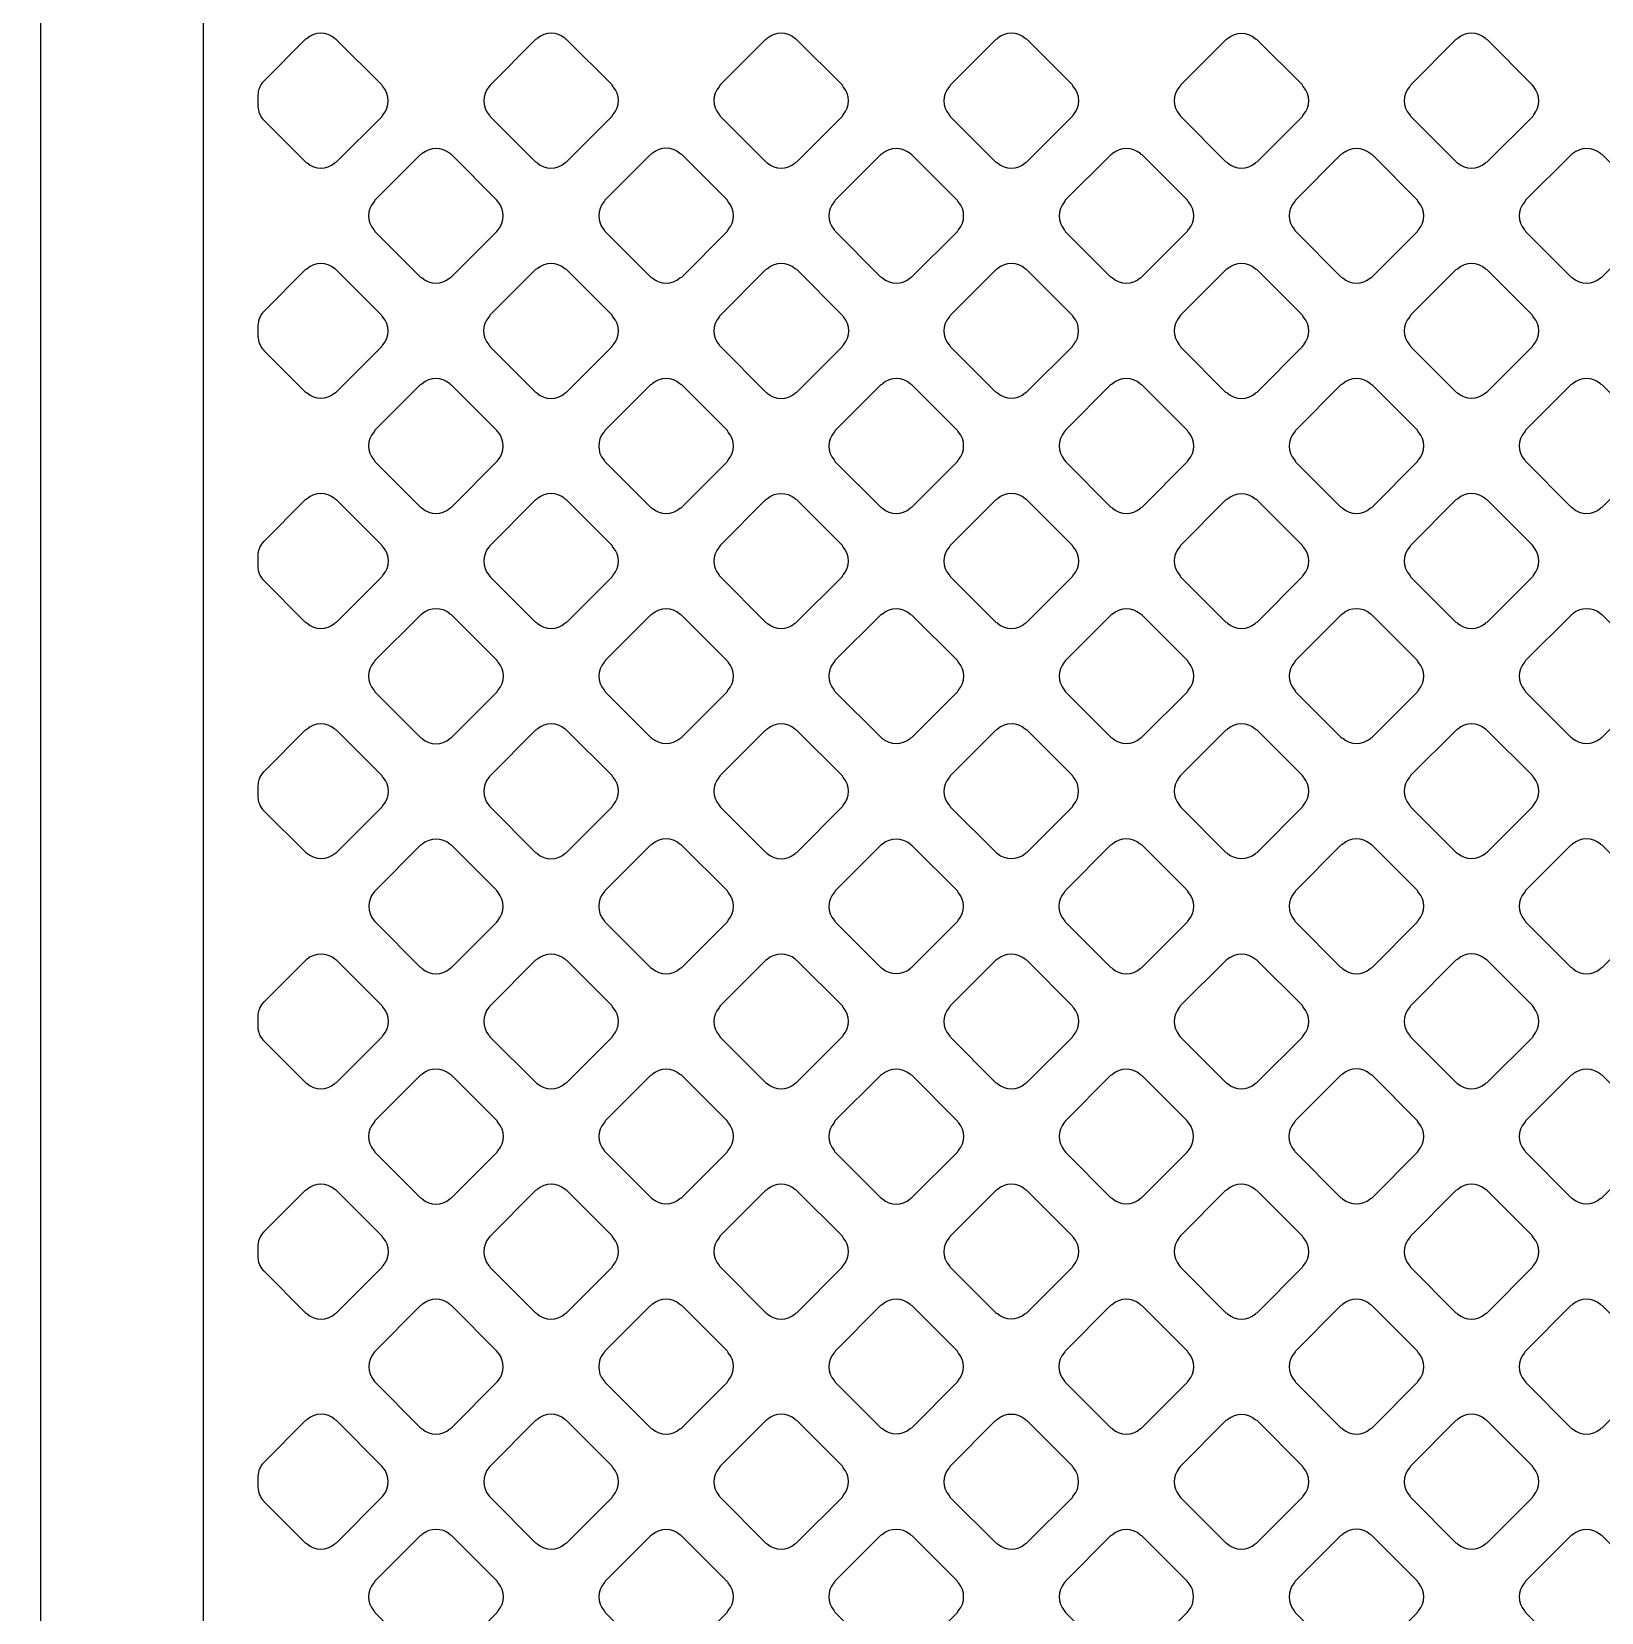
# Model space of a CAD drawing. Extents: x 0 to 248, y 0 to 175.
# Drawn here: x 88.775 to 90.245, y 147.941 to 149.421 of the extents above; entities that cross this region are included whole.
import ezdxf

# ---------------------------------------------------------------- set-up
doc = ezdxf.new("R2010")
doc.units = 0
doc.layers.add('gbr-dxf', color=7, linetype='Continuous')

msp = doc.modelspace()

# ---------------------------------------------------------------- linework, layer by layer
at = {"layer": 'gbr-dxf', "linetype": 'Continuous'}
for points in [[(92.4568, 139.2832, 0.121503), (90.8736, 141.9041, -0.008636), (90.872, 141.9058), (89.1955, 143.582, -0.008712), (89.1938, 143.5837, -0.198755), (86.6473, 149.73, -0.011889)], [(86.7997, 149.7335, 0.198929), (89.3032, 143.6898, -0.008685), (89.3049, 143.6882), (90.9814, 142.0119, -0.008773), (90.983, 142.0102, -0.121503), (92.603, 139.3263, -0.017805)], [(92.791, 139.3798, 0.121763), (91.1195, 142.1497, -0.008691), (91.1179, 142.1514), (89.279, 143.9902, -0.008915), (89.2774, 143.9919, -0.198702), (86.9933, 149.5055, -0.011933)], [(87.1457, 149.509, 0.198897), (89.3868, 144.098, -0.008509), (89.3884, 144.0964), (91.2273, 142.2575, -0.008751), (91.2289, 142.2558, -0.121762), (92.9373, 139.4227, -0.017203)], [(93.1142, 139.4709, 0.122078), (91.3569, 142.3872, -0.008495), (91.3554, 142.3888), (89.5165, 144.2277, -0.008901), (89.5148, 144.2294, -0.198823), (87.3288, 149.5094, -0.007746)], [(87.4812, 149.5075, 0.198838), (89.6243, 144.3355, -0.008522), (89.6258, 144.3339), (91.4647, 142.495, -0.008926), (91.4664, 142.4932, -0.121858), (93.2587, 139.5196, -0.022069)], [(93.47, 139.5743, 0.12221), (91.6203, 142.6472, -0.008815), (91.6186, 142.6488), (89.7781, 144.4893, -0.01398), (89.7753, 144.4922, -0.198689), (87.6987, 149.5077, -0.007704)], [(87.8511, 149.5097, 0.198911), (89.8859, 144.5971, -0.013711), (89.8887, 144.5942), (91.7247, 142.7582, -0.008541), (91.7264, 142.7566, -0.122231), (93.6151, 139.6209, -0.016533)], [(88.9361, 147.8724), (88.9361, 148.2548, -0.022988), (88.9361, 148.257), (88.9361, 148.4702, -0.022988), (88.9361, 148.4724), (88.9361, 148.7323, -0.022988), (88.9361, 148.7345), (88.9361, 149.1169, -0.022988), (88.9361, 149.1191), (88.9361, 149.3322, -0.022988), (88.9361, 149.3345), (88.9361, 149.479, -0.210828)], [(88.7833, 149.4587), (88.7833, 147.8155, -0.014012), (88.7832, 147.8136, 0.046654), (88.8715, 146.8724, 0.048616), (90.2105, 144.6961), (91.9677, 142.8993, -0.019718), (91.9697, 142.8972, -0.195845), (94.1545, 137.5371, -0.014149)]]:
    msp.add_lwpolyline(points, format="xyb", dxfattribs=at)
for points in [[(88.9869, 149.3519, -0.046445), (88.987, 149.3515, 0.181593), (88.9924, 149.3385), (88.9924, 149.3385), (89.0315, 149.2995, -0.091913), (89.033, 149.2985, 0.379731), (89.059, 149.2985, -0.09572), (89.0606, 149.2995), (89.1033, 149.3421, -0.096266), (89.1042, 149.3438, 0.379731), (89.1042, 149.3697, -0.10007), (89.1032, 149.3715), (89.0607, 149.4139, -0.104442), (89.0589, 149.415, 0.379731), (89.033, 149.415, -0.09572), (89.0313, 149.414), (88.9925, 149.3751), (88.9924, 149.375, 0.104483), (88.9881, 149.368), (88.9881, 149.368, 0.070824), (88.987, 149.3625), (88.987, 149.3621, -0.046294), (88.9869, 149.3617)], [(89.2034, 149.3697, 0.379293), (89.2034, 149.3438, -0.09185), (89.2043, 149.3422), (89.247, 149.2995, -0.087978), (89.2485, 149.2986, 0.379672), (89.2745, 149.2986, -0.095612), (89.2761, 149.2996), (89.3188, 149.3423, -0.095602), (89.3198, 149.3439, 0.379293), (89.3197, 149.3698, -0.099964), (89.3187, 149.3716), (89.2761, 149.4141, -0.087978), (89.2747, 149.4151, 0.379289), (89.2487, 149.4151, -0.095866), (89.2471, 149.4141), (89.2044, 149.3714, -0.095796)], [(89.4189, 149.3439, -0.09572), (89.4199, 149.3423), (89.4626, 149.2995, -0.091913), (89.4641, 149.2986, 0.379731), (89.4901, 149.2986, -0.095865), (89.4917, 149.2996), (89.5344, 149.3422, -0.095628), (89.5353, 149.3438, 0.379731), (89.5353, 149.3698, -0.083235), (89.5344, 149.3712), (89.4915, 149.4141, -0.087639), (89.49, 149.415, 0.379731), (89.4641, 149.415, -0.09572), (89.4624, 149.4141), (89.4199, 149.3715, -0.096266), (89.4189, 149.3699, 0.379731)], [(89.6344, 149.3437, -0.095866), (89.6354, 149.3421), (89.6779, 149.2996, -0.108008), (89.6797, 149.2985, 0.379672), (89.7057, 149.2985, -0.095612), (89.7073, 149.2995), (89.75, 149.3422, -0.095602), (89.751, 149.3438, 0.379293), (89.7509, 149.3698, -0.099964), (89.7499, 149.3715), (89.7075, 149.414, -0.10399), (89.7057, 149.415, 0.379289), (89.6797, 149.415, -0.095866), (89.6781, 149.414), (89.6354, 149.3714, -0.098209), (89.6344, 149.3697, 0.379506)], [(89.8501, 149.3438, -0.09572), (89.8511, 149.3422), (89.8937, 149.2996, -0.091913), (89.8952, 149.2986, 0.379731), (89.9212, 149.2986, -0.09572), (89.9228, 149.2996), (89.9653, 149.3421, -0.096266), (89.9663, 149.3438, 0.379731), (89.9663, 149.3697, -0.10007), (89.9653, 149.3715), (89.9229, 149.4138, -0.104442), (89.9211, 149.4148, 0.379731), (89.8952, 149.4148, -0.09572), (89.8935, 149.4139), (89.8511, 149.3714, -0.096266), (89.8501, 149.3698, 0.379731)], [(90.0655, 149.3438, -0.095756), (90.0665, 149.3422), (90.1092, 149.2994, -0.091646), (90.1107, 149.2985, 0.379731), (90.1367, 149.2985, -0.09572), (90.1383, 149.2995), (90.181, 149.3421, -0.096266), (90.1819, 149.3437, 0.379731), (90.1819, 149.3697, -0.100254), (90.1809, 149.3714), (90.1382, 149.4141, -0.087638), (90.1367, 149.4151, 0.379731), (90.1108, 149.4151, -0.096265), (90.1091, 149.4141), (90.0665, 149.3714, -0.095916), (90.0655, 149.3698, 0.379731)], [(89.0956, 149.236, -0.091745), (89.0965, 149.2344), (89.1392, 149.1917, -0.087516), (89.1407, 149.1908, 0.379731), (89.1667, 149.1908, -0.09572), (89.1683, 149.1918), (89.2109, 149.2344, -0.095916), (89.2119, 149.236, 0.379731), (89.2119, 149.262, -0.103999), (89.2109, 149.2638), (89.1684, 149.3063, -0.092126), (89.1668, 149.3072, 0.379731), (89.1409, 149.3072, -0.09572), (89.1392, 149.3063), (89.0966, 149.2636, -0.095916), (89.0956, 149.2619, 0.379731)], [(89.3111, 149.262, 0.379293), (89.3111, 149.2361, -0.087748), (89.312, 149.2346), (89.3549, 149.1917, -0.08348), (89.3563, 149.1908, 0.379672), (89.3823, 149.1908, -0.095612), (89.3839, 149.1917), (89.4267, 149.2345, -0.095602), (89.4276, 149.2361, 0.379293), (89.4276, 149.2621, -0.087748), (89.4267, 149.2636), (89.3839, 149.3064, -0.092072), (89.3823, 149.3073, 0.379289), (89.3564, 149.3074, -0.095506), (89.3548, 149.3064), (89.312, 149.2637, -0.095602)], [(89.5267, 149.236, -0.091745), (89.5276, 149.2345), (89.5702, 149.1919, -0.103821), (89.572, 149.1909, 0.379731), (89.598, 149.1909, -0.096265), (89.5996, 149.1918), (89.6421, 149.2343, -0.095916), (89.6431, 149.236, 0.379731), (89.6431, 149.2619, -0.087748), (89.6422, 149.2634), (89.5994, 149.3062, -0.091964), (89.5978, 149.3072, 0.379731), (89.5719, 149.3072, -0.096265), (89.5702, 149.3062), (89.5277, 149.2637, -0.095916), (89.5267, 149.262, 0.379731)], [(89.7423, 149.2619, 0.379293), (89.7423, 149.236, -0.107999), (89.7433, 149.2341), (89.7856, 149.1919, -0.104584), (89.7874, 149.1908, 0.379672), (89.8134, 149.1908, -0.095612), (89.815, 149.1918), (89.8577, 149.2345, -0.095602), (89.8586, 149.2361, 0.379293), (89.8586, 149.262, -0.103917), (89.8576, 149.2638), (89.8153, 149.3061, -0.107817), (89.8135, 149.3072, 0.379289), (89.7875, 149.3072, -0.095506), (89.7859, 149.3062), (89.7432, 149.2636, -0.095602)], [(89.9578, 149.2361, -0.091745), (89.9587, 149.2345), (90.0015, 149.1917, -0.087516), (90.003, 149.1908, 0.379731), (90.029, 149.1908, -0.09572), (90.0306, 149.1918), (90.0731, 149.2343, -0.096266), (90.0741, 149.2359, 0.379731), (90.0741, 149.2619, -0.103612), (90.0731, 149.2637), (90.0305, 149.3063, -0.091964), (90.0289, 149.3072, 0.379731), (90.0029, 149.3072, -0.096265), (90.0013, 149.3063), (89.9588, 149.2637, -0.095916), (89.9578, 149.2621, 0.379731)], [(90.1733, 149.2359, -0.091663), (90.1742, 149.2344), (90.2169, 149.1917, -0.086956), (90.2184, 149.1908, 0.379731), (90.2444, 149.1908, -0.096265), (90.246, 149.1918), (90.2887, 149.2345, -0.095916), (90.2897, 149.2361, 0.379731), (90.2897, 149.2621, -0.087748), (90.2888, 149.2636), (90.2461, 149.3063, -0.092126), (90.2445, 149.3072, 0.379731), (90.2186, 149.3072, -0.09572), (90.2169, 149.3062), (90.1743, 149.2636, -0.096266), (90.1733, 149.2619, 0.379731)], [(88.9869, 149.1364, -0.034985), (88.987, 149.1361, 0.181593), (88.9924, 149.1231, -0.043675), (88.9926, 149.1228), (89.0314, 149.0841, -0.095916), (89.033, 149.0831, 0.379731), (89.059, 149.0831, -0.096265), (89.0606, 149.0841), (89.1031, 149.1266, -0.095916), (89.1041, 149.1282, 0.379731), (89.1041, 149.1542, -0.096265), (89.1031, 149.1558), (89.0604, 149.1985, -0.083056), (89.059, 149.1994, 0.379731), (89.033, 149.1994, -0.09572), (89.0314, 149.1984), (88.9924, 149.1595), (88.9924, 149.1594, 0.181795), (88.987, 149.1464, -0.035866), (88.9869, 149.1461)], [(89.2033, 149.1283, -0.091558), (89.2042, 149.1267), (89.247, 149.0839, -0.087516), (89.2485, 149.083, 0.379731), (89.2745, 149.083, -0.09572), (89.2761, 149.084), (89.3188, 149.1266, -0.096266), (89.3197, 149.1282, 0.379731), (89.3197, 149.1542, -0.103612), (89.3187, 149.156), (89.2761, 149.1986, -0.091964), (89.2745, 149.1995, 0.379731), (89.2486, 149.1995, -0.096265), (89.2469, 149.1986), (89.2043, 149.1559, -0.096266), (89.2033, 149.1542, 0.379731)], [(89.4189, 149.1542, 0.379293), (89.4189, 149.1282, -0.087314), (89.4198, 149.1268), (89.4627, 149.0838, -0.083134), (89.4641, 149.083, 0.379672), (89.4901, 149.0829, -0.096157), (89.4917, 149.0839), (89.5345, 149.1267, -0.095796), (89.5355, 149.1283, 0.379293), (89.5355, 149.1543, -0.087848), (89.5345, 149.1557), (89.4917, 149.1986, -0.092233), (89.4902, 149.1995, 0.379321), (89.4642, 149.1995, -0.095506), (89.4626, 149.1986), (89.4198, 149.1558, -0.095796)], [(89.6345, 149.1282, -0.091558), (89.6355, 149.1267), (89.6779, 149.0842, -0.104018), (89.6797, 149.0832, 0.379731), (89.7057, 149.0832, -0.09572), (89.7073, 149.0841), (89.7498, 149.1266, -0.096266), (89.7508, 149.1283, 0.379731), (89.7508, 149.1542, -0.087314), (89.7499, 149.1557), (89.7072, 149.1984, -0.091913), (89.7057, 149.1994, 0.379731), (89.6797, 149.1994, -0.09572), (89.678, 149.1984), (89.6355, 149.1558, -0.096266), (89.6345, 149.1542, 0.379731)], [(89.85, 149.1283, -0.107999), (89.851, 149.1264), (89.8934, 149.084, -0.103887), (89.8952, 149.083, 0.379672), (89.9212, 149.083, -0.096157), (89.9228, 149.084), (89.9655, 149.1266, -0.095796), (89.9665, 149.1283, 0.379293), (89.9664, 149.1542, -0.104392), (89.9654, 149.156), (89.923, 149.1984, -0.108224), (89.9211, 149.1995, 0.379059), (89.8952, 149.1995, -0.097795), (89.8935, 149.1985), (89.851, 149.1559, -0.09842), (89.85, 149.1542, 0.379415)], [(90.0656, 149.1283, -0.091558), (90.0666, 149.1267), (90.1092, 149.084, -0.087515), (90.1107, 149.0831, 0.379731), (90.1367, 149.0831, -0.096265), (90.1383, 149.0841), (90.1808, 149.1266, -0.095916), (90.1818, 149.1282, 0.379731), (90.1818, 149.1542, -0.104215), (90.1808, 149.156), (90.1383, 149.1985, -0.091913), (90.1367, 149.1994, 0.379731), (90.1108, 149.1994, -0.09572), (90.1091, 149.1984), (90.0666, 149.1559, -0.096266), (90.0656, 149.1542, 0.379731)], [(89.0956, 149.0206, -0.100266), (89.0966, 149.0189), (89.1392, 148.9763, -0.096266), (89.1408, 148.9753, 0.379731), (89.1668, 148.9753, -0.09572), (89.1684, 148.9763), (89.2109, 149.0188, -0.096266), (89.2119, 149.0204, 0.379731), (89.2119, 149.0464, -0.096225), (89.2109, 149.048), (89.1681, 149.0908, -0.083134), (89.1667, 149.0917, 0.379731), (89.1407, 149.0917, -0.096265), (89.1391, 149.0907), (89.0966, 149.0482, -0.095916), (89.0956, 149.0465, 0.379731)], [(89.3111, 149.0204, -0.087343), (89.312, 149.0189), (89.3549, 148.976, -0.083134), (89.3563, 148.9751, 0.379731), (89.3823, 148.9751, -0.096265), (89.3839, 148.9761), (89.4267, 149.0188, -0.096266), (89.4276, 149.0205, 0.379731), (89.4276, 149.0464, -0.092139), (89.4267, 149.048), (89.384, 149.0907, -0.096227), (89.3823, 149.0917, 0.379731), (89.3564, 149.0917, -0.096265), (89.3547, 149.0907), (89.312, 149.048, -0.095916), (89.3111, 149.0464, 0.379731)], [(89.5267, 149.0204, -0.082225), (89.5275, 149.019), (89.5703, 148.9763, -0.095535), (89.5719, 148.9753, 0.379293), (89.5979, 148.9753, -0.096119), (89.5995, 148.9763), (89.6421, 149.0189, -0.096266), (89.6431, 149.0206, 0.379731), (89.6431, 149.0465, -0.092139), (89.6422, 149.0481), (89.5996, 149.0907, -0.096558), (89.598, 149.0917, 0.379289), (89.572, 149.0917, -0.095866), (89.5704, 149.0907), (89.5276, 149.048, -0.095602), (89.5267, 149.0463, 0.378767)], [(89.7423, 149.0206, -0.103612), (89.7433, 149.0188), (89.7858, 148.9763, -0.09979), (89.7875, 148.9753, 0.379731), (89.8135, 148.9753, -0.09572), (89.8151, 148.9763), (89.8576, 149.0188, -0.096266), (89.8586, 149.0204, 0.379731), (89.8586, 149.0464, -0.092139), (89.8577, 149.048), (89.815, 149.0907, -0.096227), (89.8133, 149.0916, 0.379731), (89.7874, 149.0916, -0.096265), (89.7857, 149.0907), (89.7433, 149.0482, -0.096121), (89.7423, 149.0466, 0.379731)], [(89.9578, 149.0204, -0.103621), (89.9588, 149.0187), (90.0012, 148.9763, -0.09979), (90.0029, 148.9753, 0.379731), (90.0289, 148.9753, -0.09572), (90.0305, 148.9763), (90.0731, 149.0189, -0.096266), (90.0741, 149.0205, 0.379731), (90.0741, 149.0465, -0.107718), (90.0731, 149.0484), (90.0307, 149.0907, -0.095916), (90.029, 149.0917, 0.379731), (90.0031, 149.0917, -0.096265), (90.0014, 149.0907), (89.9588, 149.0481, -0.095916), (89.9578, 149.0464, 0.379731)], [(90.1733, 149.0205, -0.087314), (90.1742, 149.0191), (90.2171, 148.9761, -0.083056), (90.2185, 148.9753, 0.379731), (90.2445, 148.9753, -0.09572), (90.2461, 148.9762), (90.2887, 149.0188, -0.096266), (90.2897, 149.0205, 0.379731), (90.2897, 149.0464, -0.092139), (90.2888, 149.048), (90.2461, 149.0907, -0.096558), (90.2444, 149.0917, 0.379731), (90.2184, 149.0917, -0.09572), (90.2168, 149.0907), (90.1743, 149.0482, -0.096266), (90.1733, 149.0465, 0.379731)], [(88.9869, 148.9199, 0.049378), (88.9876, 148.916), (88.9876, 148.916, 0.10995), (88.9916, 148.9083), (89.0313, 148.8685, -0.09979), (89.033, 148.8675, 0.379731), (89.059, 148.8675, -0.09572), (89.0607, 148.8685), (89.1033, 148.9111, -0.096266), (89.1043, 148.9127, 0.379731), (89.1043, 148.9387, -0.087314), (89.1033, 148.9402), (89.0605, 148.983, -0.091913), (89.059, 148.984, 0.379731), (89.033, 148.984, -0.09572), (89.0314, 148.983), (88.9924, 148.944), (88.9923, 148.9439, 0.10135), (88.9881, 148.9371, -0.036033), (88.988, 148.9369, 0.074953), (88.9869, 148.931)], [(89.2034, 148.9127, -0.100266), (89.2044, 148.911), (89.247, 148.8684, -0.096266), (89.2486, 148.8675, 0.379731), (89.2746, 148.8675, -0.09572), (89.2763, 148.8684), (89.3188, 148.9109, -0.096266), (89.3197, 148.9126, 0.379731), (89.3197, 148.9385, -0.09572), (89.3188, 148.9402), (89.2759, 148.983, -0.083121), (89.2745, 148.9839, 0.379731), (89.2486, 148.9839, -0.096265), (89.2469, 148.9829), (89.2044, 148.9404, -0.095916), (89.2034, 148.9387, 0.379731)], [(89.4189, 148.9126, -0.087314), (89.4198, 148.9111), (89.4626, 148.8683, -0.083134), (89.464, 148.8674, 0.379289), (89.49, 148.8674, -0.095506), (89.4916, 148.8684), (89.5344, 148.9112, -0.095602), (89.5353, 148.9128, 0.378906), (89.5353, 148.9387, -0.092061), (89.5344, 148.9403), (89.4918, 148.9829, -0.095895), (89.4901, 148.9839, 0.379293), (89.4642, 148.9839, -0.095956), (89.4625, 148.9829), (89.4199, 148.9402, -0.096266), (89.4189, 148.9386, 0.379731)], [(89.6344, 148.9127, -0.082796), (89.6353, 148.9113), (89.6781, 148.8685, -0.095958), (89.6797, 148.8675, 0.379731), (89.7057, 148.8675, -0.09572), (89.7073, 148.8685), (89.75, 148.9111, -0.096266), (89.7509, 148.9127, 0.379731), (89.7509, 148.9387, -0.091558), (89.75, 148.9403), (89.7073, 148.983, -0.095916), (89.7057, 148.984, 0.379731), (89.6797, 148.984, -0.096265), (89.678, 148.983), (89.6354, 148.9403, -0.095916), (89.6344, 148.9387, 0.379731)], [(89.8501, 148.9387, 0.379293), (89.8501, 148.9128, -0.103917), (89.8511, 148.911), (89.8935, 148.8686, -0.10046), (89.8952, 148.8676, 0.379289), (89.9212, 148.8676, -0.09601), (89.9228, 148.8686), (89.9654, 148.9111, -0.095602), (89.9663, 148.9127, 0.379214), (89.9663, 148.9387, -0.092348), (89.9654, 148.9403), (89.9228, 148.9828, -0.096449), (89.9211, 148.9838, 0.379672), (89.8952, 148.9838, -0.096157), (89.8936, 148.9829), (89.8511, 148.9404, -0.095602)], [(90.0655, 148.9127, -0.103612), (90.0665, 148.911), (90.109, 148.8685, -0.09979), (90.1107, 148.8675, 0.379731), (90.1367, 148.8675, -0.09572), (90.1383, 148.8684), (90.181, 148.9111, -0.096266), (90.1819, 148.9127, 0.379731), (90.1819, 148.9387, -0.107718), (90.1809, 148.9405), (90.1384, 148.983, -0.096266), (90.1367, 148.984, 0.379731), (90.1108, 148.984, -0.09572), (90.1091, 148.983), (90.0665, 148.9404, -0.096266), (90.0655, 148.9387, 0.379731)], [(89.0956, 148.8049, -0.096265), (89.0966, 148.8033), (89.1393, 148.7606, -0.091703), (89.1408, 148.7596, 0.379731), (89.1668, 148.7596, -0.096265), (89.1684, 148.7606), (89.2111, 148.8032, -0.095916), (89.212, 148.8049, 0.379731), (89.212, 148.8309, -0.096265), (89.2111, 148.8325), (89.1682, 148.8753, -0.083056), (89.1668, 148.8762, 0.379731), (89.1409, 148.8762, -0.09572), (89.1392, 148.8752), (89.0966, 148.8325, -0.095916), (89.0956, 148.8309, 0.379731)], [(89.3112, 148.8049, -0.09572), (89.3122, 148.8033), (89.3548, 148.7607, -0.091913), (89.3563, 148.7597, 0.379731), (89.3823, 148.7597, -0.09572), (89.3839, 148.7607), (89.4265, 148.8033, -0.096266), (89.4275, 148.805, 0.379731), (89.4275, 148.8309, -0.082756), (89.4266, 148.8323), (89.3838, 148.8751, -0.087516), (89.3823, 148.876, 0.379731), (89.3564, 148.876, -0.09572), (89.3547, 148.8751), (89.3122, 148.8325, -0.096266), (89.3112, 148.8309, 0.379731)], [(89.5265, 148.8308, 0.379293), (89.5266, 148.8049, -0.083328), (89.5275, 148.8035), (89.5703, 148.7607, -0.096266), (89.5719, 148.7597, 0.379289), (89.5979, 148.7597, -0.095866), (89.5995, 148.7606), (89.6422, 148.8033, -0.095602), (89.6431, 148.8049, 0.379214), (89.6431, 148.8309, -0.096475), (89.6421, 148.8325), (89.5996, 148.8751, -0.099951), (89.5978, 148.8761, 0.379506), (89.5719, 148.8761, -0.098229), (89.5702, 148.8751), (89.5275, 148.8325, -0.095796)], [(89.7423, 148.805, -0.09572), (89.7433, 148.8033), (89.7858, 148.7607, -0.091913), (89.7874, 148.7598, 0.379731), (89.8134, 148.7598, -0.096225), (89.815, 148.7608), (89.8576, 148.8034, -0.096558), (89.8586, 148.805, 0.379731), (89.8586, 148.831, -0.09572), (89.8576, 148.8326), (89.8152, 148.8751, -0.09979), (89.8135, 148.8761, 0.379731), (89.7875, 148.8761, -0.09572), (89.7858, 148.8751), (89.7433, 148.8326, -0.096266), (89.7423, 148.8309, 0.379731)], [(89.9578, 148.831, 0.379293), (89.9578, 148.8051, -0.100032), (89.9588, 148.8033), (90.0014, 148.7607, -0.095916), (90.003, 148.7598, 0.379289), (90.029, 148.7597, -0.095506), (90.0306, 148.7607), (90.0732, 148.8033, -0.095602), (90.0741, 148.8049, 0.379293), (90.0741, 148.8308, -0.095956), (90.0731, 148.8325), (90.0303, 148.8753, -0.08348), (90.0289, 148.8762, 0.379672), (90.003, 148.8762, -0.095612), (90.0013, 148.8752), (89.9587, 148.8326, -0.095796)], [(90.1733, 148.8049, -0.099812), (90.1743, 148.8032), (90.2168, 148.7607, -0.095628), (90.2184, 148.7597, 0.379731), (90.2444, 148.7597, -0.096265), (90.246, 148.7607), (90.2887, 148.8034, -0.095916), (90.2897, 148.8051, 0.379731), (90.2897, 148.8311, -0.096265), (90.2887, 148.8327), (90.2463, 148.8752, -0.09979), (90.2445, 148.8762, 0.379731), (90.2186, 148.8762, -0.09572), (90.2169, 148.8752), (90.1743, 148.8325, -0.096266), (90.1733, 148.8309, 0.379731)], [(88.9869, 148.7053, -0.03656), (88.987, 148.705, 0.055387), (88.9876, 148.7007, -0.057114), (88.9877, 148.7002, 0.099699), (88.9913, 148.6932), (89.0315, 148.653, -0.095916), (89.0332, 148.652, 0.379731), (89.0591, 148.652, -0.096265), (89.0608, 148.653), (89.1033, 148.6955, -0.095916), (89.1043, 148.6971, 0.379731), (89.1043, 148.7231, -0.091745), (89.1033, 148.7246), (89.0606, 148.7673, -0.096227), (89.059, 148.7683, 0.379731), (89.033, 148.7683, -0.096265), (89.0314, 148.7673), (88.9924, 148.7284), (88.9923, 148.7283, 0.102784), (88.9881, 148.7214, -0.049603), (88.988, 148.7209, 0.070364), (88.987, 148.7155, -0.04641), (88.9869, 148.715)], [(89.2034, 148.6971, -0.09572), (89.2044, 148.6955), (89.247, 148.6529, -0.091913), (89.2485, 148.6519, 0.379731), (89.2745, 148.6519, -0.09572), (89.2761, 148.6529), (89.3188, 148.6955, -0.095628), (89.3197, 148.6972, 0.379731), (89.3197, 148.7232, -0.096265), (89.3188, 148.7248), (89.2761, 148.7675, -0.083134), (89.2747, 148.7684, 0.379731), (89.2487, 148.7684, -0.096265), (89.2471, 148.7674), (89.2044, 148.7247, -0.096266), (89.2034, 148.7231, 0.379731)], [(89.4189, 148.6972, -0.095756), (89.4199, 148.6956), (89.4626, 148.6529, -0.091964), (89.4641, 148.6519, 0.379731), (89.4901, 148.6519, -0.096265), (89.4918, 148.6529), (89.5343, 148.6955, -0.096266), (89.5353, 148.6971, 0.379731), (89.5353, 148.7231, -0.082756), (89.5344, 148.7245), (89.4915, 148.7674, -0.087638), (89.49, 148.7683, 0.379731), (89.4641, 148.7683, -0.096265), (89.4624, 148.7674), (89.4199, 148.7248, -0.095916), (89.4189, 148.7232, 0.379731)], [(89.6344, 148.723, 0.379293), (89.6344, 148.6971, -0.082756), (89.6353, 148.6957), (89.678, 148.653, -0.096111), (89.6796, 148.652, 0.379321), (89.7056, 148.652, -0.095506), (89.7072, 148.6529), (89.7499, 148.6956, -0.095895), (89.7508, 148.6973, 0.379293), (89.7508, 148.7232, -0.096265), (89.7498, 148.7248), (89.7074, 148.7673, -0.100476), (89.7057, 148.7683, 0.379703), (89.6797, 148.7683, -0.095612), (89.6781, 148.7674), (89.6353, 148.7246, -0.095796)], [(89.85, 148.6973, -0.095756), (89.851, 148.6956), (89.8937, 148.6529, -0.091646), (89.8952, 148.652, 0.379731), (89.9212, 148.652, -0.09572), (89.9228, 148.6529), (89.9655, 148.6956, -0.095628), (89.9664, 148.6972, 0.379731), (89.9664, 148.7232, -0.096265), (89.9655, 148.7248), (89.9229, 148.7674, -0.100254), (89.9211, 148.7684, 0.379731), (89.8952, 148.7684, -0.09572), (89.8935, 148.7674), (89.851, 148.7249, -0.095916), (89.85, 148.7232, 0.379731)], [(90.0656, 148.7232, 0.379293), (90.0656, 148.6972, -0.099964), (90.0666, 148.6955), (90.1091, 148.653, -0.096332), (90.1107, 148.6521, 0.379289), (90.1367, 148.652, -0.095506), (90.1383, 148.653), (90.1809, 148.6956, -0.095796), (90.1818, 148.6972, 0.379293), (90.1818, 148.7232, -0.096248), (90.1808, 148.7248), (90.1381, 148.7675, -0.083559), (90.1367, 148.7684, 0.379703), (90.1108, 148.7684, -0.095612), (90.1092, 148.7674), (90.0666, 148.7248, -0.095895)], [(89.0957, 148.5894, -0.091558), (89.0967, 148.5878), (89.1393, 148.5452, -0.087516), (89.1408, 148.5442, 0.379731), (89.1668, 148.5442, -0.095865), (89.1684, 148.5452), (89.2109, 148.5877, -0.095628), (89.2119, 148.5894, 0.379731), (89.2119, 148.6153, -0.100082), (89.2109, 148.6171), (89.1683, 148.6596, -0.087639), (89.1668, 148.6605, 0.379731), (89.1409, 148.6605, -0.09572), (89.1392, 148.6596), (89.0967, 148.617, -0.096266), (89.0957, 148.6154, 0.379731)], [(89.3111, 148.5894, -0.091685), (89.312, 148.5878), (89.3548, 148.545, -0.087297), (89.3563, 148.5441, 0.379731), (89.3823, 148.5441, -0.09572), (89.3839, 148.5451), (89.4267, 148.5878, -0.096266), (89.4276, 148.5894, 0.379731), (89.4276, 148.6154, -0.082756), (89.4268, 148.6168), (89.3838, 148.6597, -0.087515), (89.3823, 148.6606, 0.379731), (89.3564, 148.6606, -0.096265), (89.3547, 148.6597), (89.312, 148.617, -0.095916), (89.3111, 148.6154, 0.379731)], [(89.5267, 148.5894, -0.091745), (89.5276, 148.5878), (89.5701, 148.5453, -0.104018), (89.5719, 148.5443, 0.379731), (89.5979, 148.5443, -0.09572), (89.5995, 148.5453), (89.642, 148.5878, -0.096266), (89.643, 148.5894, 0.379731), (89.643, 148.6154, -0.087314), (89.6421, 148.6169), (89.5994, 148.6595, -0.091913), (89.5978, 148.6605, 0.379731), (89.5719, 148.6605, -0.096225), (89.5702, 148.6595), (89.5277, 148.617, -0.096227), (89.5267, 148.6153, 0.379731)], [(89.7421, 148.6154, 0.379293), (89.7422, 148.5894, -0.095956), (89.7431, 148.5878), (89.7858, 148.5451, -0.092072), (89.7874, 148.5441, 0.379289), (89.8134, 148.5441, -0.095506), (89.815, 148.5451), (89.8577, 148.5878, -0.095394), (89.8586, 148.5894, 0.379293), (89.8586, 148.6154, -0.10047), (89.8576, 148.6171), (89.8151, 148.6596, -0.10463), (89.8133, 148.6606, 0.379672), (89.7874, 148.6606, -0.095612), (89.7857, 148.6596), (89.7431, 148.617, -0.095602)], [(89.9578, 148.5894, -0.091558), (89.9587, 148.5878), (90.0014, 148.5452, -0.087516), (90.0029, 148.5442, 0.379731), (90.0289, 148.5442, -0.09572), (90.0305, 148.5452), (90.0731, 148.5878, -0.096266), (90.0741, 148.5895, 0.379731), (90.0741, 148.6155, -0.100032), (90.0731, 148.6172), (90.0305, 148.6598, -0.087515), (90.029, 148.6607, 0.379731), (90.0031, 148.6607, -0.096265), (90.0014, 148.6597), (89.9588, 148.617, -0.096121), (89.9578, 148.6154, 0.379731)], [(90.1733, 148.5895, -0.09572), (90.1743, 148.5879), (90.217, 148.5452, -0.091913), (90.2185, 148.5442, 0.379731), (90.2445, 148.5442, -0.09572), (90.2461, 148.5452), (90.2887, 148.5878, -0.096266), (90.2897, 148.5894, 0.379731), (90.2897, 148.6154, -0.083522), (90.2888, 148.6168), (90.2459, 148.6597, -0.087639), (90.2444, 148.6606, 0.379731), (90.2184, 148.6606, -0.09572), (90.2168, 148.6597), (90.1743, 148.6171, -0.096266), (90.1733, 148.6155, 0.379731)], [(88.9869, 148.4893, 0.166238), (88.9916, 148.4773), (89.0316, 148.4373, -0.083056), (89.033, 148.4364, 0.379731), (89.0589, 148.4364, -0.09572), (89.0606, 148.4374), (89.1033, 148.4801, -0.096266), (89.1043, 148.4817, 0.379731), (89.1043, 148.5077, -0.091558), (89.1033, 148.5093), (89.0608, 148.5518, -0.096266), (89.0591, 148.5528, 0.379731), (89.0331, 148.5528, -0.09572), (89.0315, 148.5518), (88.9924, 148.5127), (88.9923, 148.5127, 0.104483), (88.9881, 148.5056), (88.988, 148.5056, 0.074953), (88.9869, 148.4998)], [(89.2034, 148.4817, -0.091745), (89.2043, 148.4802), (89.2472, 148.4373, -0.087516), (89.2486, 148.4364, 0.379731), (89.2746, 148.4364, -0.09572), (89.2763, 148.4374), (89.3188, 148.4799, -0.096266), (89.3197, 148.4815, 0.379731), (89.3197, 148.5075, -0.100032), (89.3187, 148.5092), (89.276, 148.5519, -0.087516), (89.2745, 148.5528, 0.379731), (89.2486, 148.5528, -0.096225), (89.2469, 148.5519), (89.2044, 148.5093, -0.096227), (89.2034, 148.5077, 0.379731)], [(89.4189, 148.4816, -0.091663), (89.4198, 148.48), (89.4625, 148.4373, -0.086956), (89.464, 148.4364, 0.379731), (89.49, 148.4364, -0.096265), (89.4916, 148.4374), (89.5343, 148.4801, -0.095916), (89.5353, 148.4817, 0.379731), (89.5353, 148.5077, -0.083172), (89.5344, 148.5091), (89.4916, 148.5519, -0.087516), (89.4902, 148.5528, 0.379731), (89.4642, 148.5528, -0.09572), (89.4625, 148.5518), (89.4199, 148.5092, -0.096266), (89.4189, 148.5075, 0.379731)], [(89.6344, 148.4817, -0.091558), (89.6353, 148.4801), (89.6779, 148.4375, -0.104018), (89.6797, 148.4365, 0.379731), (89.7057, 148.4365, -0.09572), (89.7073, 148.4374), (89.7498, 148.4799, -0.096266), (89.7508, 148.4816, 0.379731), (89.7508, 148.5076, -0.087314), (89.7499, 148.509), (89.7071, 148.5519, -0.091913), (89.7055, 148.5528, 0.379731), (89.6796, 148.5528, -0.09572), (89.6779, 148.5518), (89.6354, 148.5093, -0.096266), (89.6344, 148.5076, 0.379731)], [(89.85, 148.5076, 0.379214), (89.85, 148.4816, -0.096625), (89.851, 148.48), (89.8935, 148.4374, -0.091913), (89.8951, 148.4364, 0.379731), (89.9211, 148.4364, -0.09572), (89.9227, 148.4374), (89.9653, 148.48, -0.096111), (89.9663, 148.4817, 0.379321), (89.9663, 148.5076, -0.099534), (89.9653, 148.5094), (89.9229, 148.5518, -0.103545), (89.9211, 148.5528, 0.379196), (89.8952, 148.5528, -0.096117), (89.8936, 148.5518), (89.8509, 148.5092, -0.095602)], [(90.0655, 148.4817, -0.091558), (90.0664, 148.4802), (90.1092, 148.4373, -0.087516), (90.1107, 148.4364, 0.379731), (90.1367, 148.4364, -0.09572), (90.1383, 148.4374), (90.181, 148.48, -0.096266), (90.1819, 148.4817, 0.379731), (90.1819, 148.5076, -0.100032), (90.1809, 148.5094), (90.1382, 148.5521, -0.087516), (90.1367, 148.553, 0.379731), (90.1108, 148.553, -0.09572), (90.1091, 148.552), (90.0665, 148.5093, -0.096266), (90.0655, 148.5077, 0.379731)], [(89.0956, 148.3739, -0.091954), (89.0965, 148.3723), (89.1393, 148.3295, -0.087416), (89.1408, 148.3286, 0.379672), (89.1668, 148.3286, -0.096157), (89.1684, 148.3295), (89.2111, 148.3722, -0.095796), (89.2121, 148.3739, 0.379293), (89.212, 148.3998, -0.104392), (89.211, 148.4016), (89.1684, 148.4442, -0.092342), (89.1668, 148.4451, 0.379059), (89.1409, 148.4452, -0.097795), (89.1392, 148.4442), (89.0966, 148.4015, -0.09842), (89.0956, 148.3998, 0.379415)], [(89.3112, 148.3739, -0.087314), (89.3121, 148.3724), (89.3549, 148.3296, -0.083121), (89.3563, 148.3287, 0.379731), (89.3823, 148.3287, -0.096265), (89.3839, 148.3297), (89.4265, 148.3723, -0.095916), (89.4275, 148.3739, 0.379731), (89.4275, 148.3999, -0.087549), (89.4266, 148.4014), (89.3839, 148.4441, -0.091913), (89.3823, 148.445, 0.379731), (89.3564, 148.445, -0.09572), (89.3547, 148.444), (89.3122, 148.4015, -0.096266), (89.3112, 148.3998, 0.379731)], [(89.5266, 148.3738, -0.087314), (89.5275, 148.3724), (89.5702, 148.3297, -0.09979), (89.5719, 148.3286, 0.379731), (89.5979, 148.3286, -0.09572), (89.5995, 148.3296), (89.6421, 148.3722, -0.095916), (89.6431, 148.3739, 0.379731), (89.6431, 148.3999, -0.087748), (89.6422, 148.4013), (89.5994, 148.4442, -0.091964), (89.5978, 148.4451, 0.379731), (89.5719, 148.4451, -0.096265), (89.5702, 148.4441), (89.5275, 148.4015, -0.096266), (89.5266, 148.3998, 0.379731)], [(89.7423, 148.3739, -0.104215), (89.7433, 148.3721), (89.7857, 148.3298, -0.100054), (89.7874, 148.3288, 0.379731), (89.8134, 148.3288, -0.096265), (89.815, 148.3297), (89.8575, 148.3722, -0.095916), (89.8585, 148.3739, 0.379731), (89.8585, 148.3998, -0.091745), (89.8575, 148.4014), (89.815, 148.444, -0.096266), (89.8133, 148.445, 0.379731), (89.7874, 148.445, -0.09572), (89.7857, 148.444), (89.7433, 148.4015, -0.095916), (89.7423, 148.3999, 0.379731)], [(89.9576, 148.3739, -0.09148), (89.9586, 148.3724), (90.0014, 148.3295, -0.0873), (90.0029, 148.3286, 0.379287), (90.0288, 148.3286, -0.095612), (90.0305, 148.3295), (90.0732, 148.3722, -0.095602), (90.0741, 148.3739, 0.379293), (90.0741, 148.3998, -0.103917), (90.0731, 148.4016), (90.0305, 148.4442, -0.091964), (90.0289, 148.4452, 0.379731), (90.0029, 148.4452, -0.096265), (90.0013, 148.4442), (89.9586, 148.4015, -0.096332), (89.9577, 148.3999, 0.379289)], [(90.1733, 148.3739, -0.08701), (90.1742, 148.3724), (90.217, 148.3295, -0.08232), (90.2184, 148.3287, 0.379276), (90.2443, 148.3287, -0.095612), (90.246, 148.3296), (90.2888, 148.3724, -0.095796), (90.2897, 148.3741, 0.379293), (90.2897, 148.4, -0.08798), (90.2888, 148.4015), (90.2461, 148.4442, -0.092126), (90.2445, 148.4451, 0.379731), (90.2186, 148.4451, -0.09572), (90.2169, 148.4442), (90.1743, 148.4015, -0.095819), (90.1733, 148.3998, 0.379289)], [(88.9869, 148.2742, -0.03656), (88.987, 148.274, 0.055387), (88.9876, 148.2696, -0.043214), (88.9877, 148.2693, 0.120268), (88.9923, 148.261), (88.9924, 148.261), (89.0315, 148.2218, -0.091913), (89.0331, 148.2209, 0.379731), (89.0591, 148.2209, -0.095865), (89.0607, 148.2219), (89.1033, 148.2645, -0.095628), (89.1043, 148.2661, 0.379731), (89.1043, 148.2921, -0.083235), (89.1034, 148.2935), (89.0605, 148.3364, -0.087638), (89.059, 148.3373, 0.379731), (89.033, 148.3373, -0.096265), (89.0314, 148.3363), (88.9925, 148.2975, -0.035913), (88.9923, 148.2973, 0.118105), (88.9877, 148.2892, -0.045904), (88.9876, 148.2888, 0.056111), (88.987, 148.2844, -0.04641), (88.9869, 148.284)], [(89.2034, 148.292, 0.379293), (89.2034, 148.2661, -0.09185), (89.2043, 148.2645), (89.247, 148.2218, -0.087978), (89.2485, 148.2209, 0.379672), (89.2745, 148.2209, -0.095612), (89.2761, 148.2219), (89.3188, 148.2645, -0.095602), (89.3198, 148.2662, 0.379293), (89.3197, 148.2921, -0.103917), (89.3187, 148.2939), (89.2762, 148.3364, -0.092072), (89.2747, 148.3373, 0.379289), (89.2487, 148.3373, -0.09601), (89.2471, 148.3364), (89.2044, 148.2937, -0.095796)], [(89.4189, 148.2662, -0.087314), (89.4198, 148.2647), (89.4627, 148.2218, -0.083056), (89.4641, 148.2209, 0.379731), (89.4901, 148.2209, -0.09572), (89.4917, 148.2219), (89.5343, 148.2645, -0.096266), (89.5353, 148.2661, 0.379731), (89.5353, 148.2921, -0.08798), (89.5344, 148.2935), (89.4916, 148.3364, -0.092126), (89.49, 148.3373, 0.379731), (89.4641, 148.3373, -0.09572), (89.4624, 148.3363), (89.4199, 148.2938, -0.096266), (89.4189, 148.2921, 0.379731)], [(89.6344, 148.266, -0.087343), (89.6353, 148.2645), (89.6779, 148.222, -0.09979), (89.6796, 148.221, 0.379731), (89.7056, 148.221, -0.09572), (89.7072, 148.2219), (89.7498, 148.2646, -0.096266), (89.7508, 148.2662, 0.379731), (89.7508, 148.2922, -0.087314), (89.7499, 148.2936), (89.7072, 148.3363, -0.091964), (89.7057, 148.3373, 0.379731), (89.6797, 148.3373, -0.096265), (89.678, 148.3363), (89.6354, 148.2936, -0.095916), (89.6344, 148.292, 0.379731)], [(89.85, 148.2662, -0.103506), (89.851, 148.2645), (89.8935, 148.2219, -0.099849), (89.8952, 148.2209, 0.379293), (89.9212, 148.2209, -0.09572), (89.9228, 148.2219), (89.9653, 148.2644, -0.096214), (89.9663, 148.266, 0.379703), (89.9663, 148.292, -0.09185), (89.9654, 148.2936), (89.9226, 148.3363, -0.095895), (89.921, 148.3373, 0.379293), (89.895, 148.3373, -0.096265), (89.8934, 148.3363), (89.851, 148.2938, -0.096111), (89.85, 148.2922, 0.379321)], [(90.0655, 148.2661, -0.091558), (90.0664, 148.2645), (90.1091, 148.2218, -0.087516), (90.1106, 148.2209, 0.379731), (90.1366, 148.2209, -0.09572), (90.1382, 148.2219), (90.1808, 148.2645, -0.096266), (90.1818, 148.2661, 0.379731), (90.1818, 148.2921, -0.10399), (90.1808, 148.2939), (90.1383, 148.3364, -0.092126), (90.1367, 148.3373, 0.379731), (90.1108, 148.3373, -0.09572), (90.1091, 148.3364), (90.0665, 148.2937, -0.096266), (90.0655, 148.292, 0.379731)], [(89.0957, 148.1584, -0.099812), (89.0967, 148.1567), (89.1392, 148.1142, -0.095628), (89.1408, 148.1132, 0.379731), (89.1668, 148.1132, -0.096265), (89.1684, 148.1142), (89.2109, 148.1567, -0.095916), (89.2119, 148.1583, 0.379731), (89.2119, 148.1843, -0.096265), (89.2109, 148.1859), (89.1682, 148.2286, -0.083134), (89.1668, 148.2295, 0.379731), (89.1409, 148.2295, -0.096265), (89.1392, 148.2285), (89.0967, 148.186, -0.096266), (89.0957, 148.1843, 0.379731)], [(89.3111, 148.1843, 0.379293), (89.3111, 148.1583, -0.087748), (89.312, 148.1569), (89.3549, 148.1139, -0.08348), (89.3563, 148.1131, 0.379672), (89.3823, 148.113, -0.095612), (89.3839, 148.114), (89.4267, 148.1568, -0.095602), (89.4276, 148.1584, 0.379293), (89.4276, 148.1844, -0.091954), (89.4267, 148.1859), (89.384, 148.2286, -0.096332), (89.3823, 148.2296, 0.379289), (89.3564, 148.2296, -0.095506), (89.3548, 148.2287), (89.312, 148.1859, -0.095602)], [(89.5267, 148.1583, -0.083172), (89.5276, 148.1569), (89.5703, 148.1142, -0.096266), (89.5719, 148.1133, 0.379731), (89.5979, 148.1133, -0.09572), (89.5995, 148.1142), (89.642, 148.1567, -0.096266), (89.643, 148.1584, 0.379731), (89.643, 148.1843, -0.091558), (89.6421, 148.1859), (89.5995, 148.2285, -0.095916), (89.5978, 148.2295, 0.379731), (89.5719, 148.2295, -0.096265), (89.5702, 148.2285), (89.5277, 148.1859, -0.095916), (89.5267, 148.1843, 0.379731)], [(89.7421, 148.1584, -0.099534), (89.7431, 148.1567), (89.7858, 148.1141, -0.095602), (89.7874, 148.1131, 0.379293), (89.8134, 148.1131, -0.095956), (89.815, 148.1141), (89.8576, 148.1567, -0.096214), (89.8586, 148.1583, 0.379672), (89.8586, 148.1843, -0.091581), (89.8577, 148.1859), (89.8149, 148.2286, -0.095602), (89.8133, 148.2296, 0.379293), (89.7874, 148.2296, -0.095956), (89.7857, 148.2286), (89.7431, 148.186, -0.096332), (89.7422, 148.1844, 0.379289)], [(89.9578, 148.1584, -0.100266), (89.9588, 148.1567), (90.0013, 148.1142, -0.095916), (90.0029, 148.1132, 0.379731), (90.0289, 148.1132, -0.095756), (90.0305, 148.1142), (90.073, 148.1567, -0.095958), (90.074, 148.1583, 0.379731), (90.074, 148.1843, -0.09572), (90.073, 148.1859), (90.0303, 148.2286, -0.083056), (90.0289, 148.2295, 0.379731), (90.0029, 148.2295, -0.09572), (90.0013, 148.2285), (89.9588, 148.186, -0.095916), (89.9578, 148.1843, 0.379731)], [(90.1732, 148.1583, -0.087549), (90.1741, 148.1569), (90.217, 148.1139, -0.082834), (90.2184, 148.1131, 0.379731), (90.2444, 148.1131, -0.096265), (90.246, 148.114), (90.2887, 148.1568, -0.095916), (90.2897, 148.1584, 0.379731), (90.2897, 148.1844, -0.091745), (90.2888, 148.1859), (90.2461, 148.2286, -0.096121), (90.2444, 148.2296, 0.379731), (90.2184, 148.2296, -0.09572), (90.2168, 148.2286), (90.1741, 148.186, -0.095916), (90.1732, 148.1843, 0.379731)], [(88.9869, 148.0587, -0.034962), (88.987, 148.0584, 0.181352), (88.9924, 148.0454, -0.035822), (88.9925, 148.0452), (89.0314, 148.0063, -0.091964), (89.033, 148.0054, 0.379731), (89.059, 148.0054, -0.096265), (89.0606, 148.0064), (89.1032, 148.049, -0.095916), (89.1042, 148.0506, 0.379731), (89.1042, 148.0766, -0.096265), (89.1032, 148.0782), (89.0605, 148.1209, -0.083056), (89.0591, 148.1218, 0.379731), (89.0332, 148.1218, -0.09572), (89.0315, 148.1208), (88.9924, 148.0817), (88.9924, 148.0817, 0.181795), (88.987, 148.0687, -0.035866), (88.9869, 148.0684)], [(89.2034, 148.0507, -0.100032), (89.2044, 148.049), (89.247, 148.0064, -0.096266), (89.2486, 148.0054, 0.379731), (89.2746, 148.0054, -0.09572), (89.2763, 148.0064), (89.3188, 148.0489, -0.096266), (89.3197, 148.0505, 0.379731), (89.3197, 148.0765, -0.09572), (89.3188, 148.0781), (89.2759, 148.1209, -0.083056), (89.2745, 148.1218, 0.379731), (89.2486, 148.1218, -0.09572), (89.2469, 148.1208), (89.2044, 148.0783, -0.096266), (89.2034, 148.0766, 0.379731)], [(89.4189, 148.0765, 0.379293), (89.4189, 148.0505, -0.087748), (89.4198, 148.049), (89.4626, 148.0062, -0.083134), (89.464, 148.0054, 0.379672), (89.49, 148.0053, -0.096157), (89.4916, 148.0063), (89.5344, 148.0491, -0.095796), (89.5353, 148.0507, 0.379293), (89.5353, 148.0767, -0.092139), (89.5344, 148.0782), (89.4918, 148.1208, -0.096332), (89.4902, 148.1218, 0.379289), (89.4642, 148.1218, -0.095506), (89.4626, 148.1208), (89.4198, 148.0781, -0.095602)], [(89.6344, 148.0506, -0.082787), (89.6352, 148.0493), (89.6781, 148.0064, -0.095796), (89.6798, 148.0054, 0.379293), (89.7057, 148.0054, -0.096119), (89.7073, 148.0064), (89.7498, 148.0489, -0.09635), (89.7508, 148.0506, 0.379672), (89.7508, 148.0765, -0.091581), (89.7499, 148.0781), (89.7071, 148.1208, -0.095602), (89.7055, 148.1218, 0.379293), (89.6796, 148.1218, -0.095956), (89.6779, 148.1208), (89.6354, 148.0782, -0.096111), (89.6344, 148.0766, 0.379289)], [(89.85, 148.0506, -0.100032), (89.851, 148.0489), (89.8935, 148.0064, -0.096266), (89.8951, 148.0054, 0.379731), (89.9211, 148.0054, -0.095865), (89.9227, 148.0064), (89.9653, 148.049, -0.096266), (89.9663, 148.0506, 0.379731), (89.9663, 148.0766, -0.091558), (89.9654, 148.0782), (89.9228, 148.1208, -0.096266), (89.9211, 148.1217, 0.379731), (89.8952, 148.1217, -0.095865), (89.8935, 148.1208), (89.851, 148.0782, -0.096266), (89.85, 148.0765, 0.379731)], [(90.0655, 148.0507, -0.100032), (90.0665, 148.049), (90.1091, 148.0064, -0.095916), (90.1107, 148.0054, 0.379731), (90.1367, 148.0054, -0.096265), (90.1383, 148.0064), (90.1808, 148.0489, -0.095916), (90.1818, 148.0505, 0.379731), (90.1818, 148.0765, -0.096265), (90.1808, 148.0781), (90.138, 148.1209, -0.083056), (90.1366, 148.1218, 0.379731), (90.1106, 148.1218, -0.09572), (90.109, 148.1208), (90.0665, 148.0783, -0.096266), (90.0655, 148.0766, 0.379731)], [(89.0956, 147.9428, -0.096265), (89.0966, 147.9412), (89.1393, 147.8985, -0.091964), (89.1408, 147.8976, 0.379731), (89.1668, 147.8976, -0.096265), (89.1684, 147.8985), (89.2111, 147.9412, -0.096266), (89.212, 147.9428, 0.379731), (89.212, 147.9688, -0.096225), (89.2111, 147.9704), (89.1682, 148.0132, -0.083076), (89.1668, 148.0141, 0.379731), (89.1409, 148.0141, -0.09572), (89.1392, 148.0131), (89.0966, 147.9705, -0.095916), (89.0956, 147.9688, 0.379731)], [(89.3112, 147.9428, -0.09572), (89.3122, 147.9412), (89.3548, 147.8986, -0.091913), (89.3563, 147.8977, 0.379731), (89.3823, 147.8977, -0.09572), (89.3839, 147.8986), (89.4265, 147.9412, -0.096266), (89.4275, 147.9429, 0.379731), (89.4275, 147.9688, -0.083522), (89.4266, 147.9702), (89.3838, 148.013, -0.087638), (89.3823, 148.014, 0.379731), (89.3564, 148.014, -0.096265), (89.3547, 148.013), (89.3122, 147.9704, -0.096121), (89.3112, 147.9688, 0.379731)], [(89.5265, 147.9688, 0.379293), (89.5266, 147.9428, -0.083151), (89.5274, 147.9414), (89.5703, 147.8986, -0.096266), (89.5719, 147.8976, 0.379731), (89.5979, 147.8976, -0.09572), (89.5995, 147.8986), (89.6421, 147.9412, -0.096214), (89.6431, 147.9429, 0.379703), (89.6431, 147.9688, -0.096157), (89.6422, 147.9704), (89.5995, 148.0131, -0.100073), (89.5978, 148.0141, 0.378815), (89.5719, 148.0141, -0.095866), (89.5702, 148.0131), (89.5275, 147.9704, -0.095796)], [(89.7423, 147.9429, -0.09572), (89.7433, 147.9412), (89.7858, 147.8987, -0.091913), (89.7874, 147.8977, 0.379731), (89.8134, 147.8977, -0.09572), (89.815, 147.8987), (89.8575, 147.9412, -0.096266), (89.8585, 147.9428, 0.379731), (89.8585, 147.9688, -0.096225), (89.8575, 147.9704), (89.815, 148.0129, -0.100601), (89.8133, 148.0139, 0.379731), (89.7874, 148.0139, -0.09572), (89.7857, 148.0129), (89.7433, 147.9705, -0.096266), (89.7423, 147.9688, 0.379731)], [(89.9577, 147.9428, -0.095756), (89.9586, 147.9412), (90.0013, 147.8985, -0.091964), (90.0029, 147.8976, 0.379731), (90.0289, 147.8976, -0.096265), (90.0305, 147.8985), (90.0731, 147.9412, -0.096266), (90.0741, 147.9428, 0.379731), (90.0741, 147.9688, -0.09572), (90.0731, 147.9704), (90.0303, 148.0132, -0.083121), (90.0289, 148.0141, 0.379731), (90.0029, 148.0141, -0.096265), (90.0013, 148.0131), (89.9586, 147.9705, -0.095916), (89.9577, 147.9688, 0.379731)], [(90.1733, 147.9428, -0.09572), (90.1743, 147.9412), (90.2168, 147.8986, -0.091913), (90.2184, 147.8977, 0.379731), (90.2444, 147.8977, -0.09572), (90.246, 147.8986), (90.2886, 147.9412, -0.096266), (90.2896, 147.9429, 0.379731), (90.2896, 147.9688, -0.083522), (90.2887, 147.9702), (90.2459, 148.013, -0.087639), (90.2444, 148.014, 0.379731), (90.2184, 148.014, -0.09572), (90.2168, 148.013), (90.1743, 147.9704, -0.096266), (90.1733, 147.9688, 0.379731)]]:
    msp.add_lwpolyline(points, format="xyb", close=True, dxfattribs=at)

doc.saveas('drawing.dxf')
